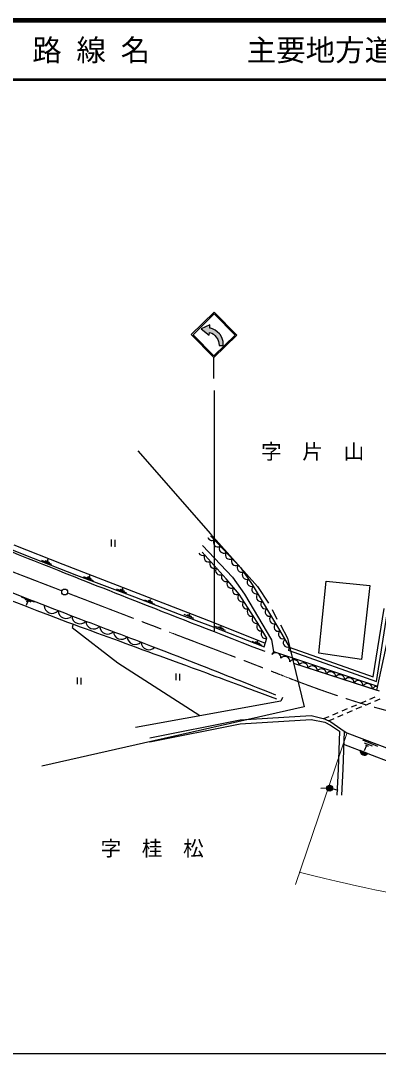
# Model space of a CAD drawing. Units: millimetres, scale not verified. Extents: x 40000 to 680000, y 20000 to 380000.
# Drawn here: x 178412 to 239066, y 205000 to 380000 of the extents above; entities that cross this region are included whole.
import ezdxf
from ezdxf.enums import TextEntityAlignment as Align

# ---------------------------------------------------------------- set-up
doc = ezdxf.new("R2010")
doc.units = ezdxf.units.MM
doc.header["$LTSCALE"] = 1000
doc.linetypes.add('CHAIN', pattern=[18.5, 12, -1.5, 3.5, -1.5])
for name, color, linetype, lineweight in [('M-BGD', 7, 'Continuous', 25), ('M-BMK', 2, 'CHAIN', 13), ('M-BMK-SRVR', 3, 'Continuous', 25), ('M-STR-HTXT', 7, 'Continuous', 13), ('M-STR-STRC', 7, 'Continuous', 25), ('M-TTL', 2, 'Continuous', 140), ('M-TTL-BAND', 7, 'Continuous', 25), ('M-TTL-LINE', 7, 'Continuous', 50)]:
    doc.layers.add(name, color=color, linetype=linetype, lineweight=lineweight)
doc.layers.add('M-BMK-HTXT', color=7, linetype='Continuous')
doc.layers.add('M-TTL-TXT', color=7, linetype='Continuous')
doc.styles.add('ＭＳ ゴシック', font='')
doc.styles.get('ＭＳ ゴシック').set_extended_font_data('MS Gothic')

msp = doc.modelspace()

# ---------------------------------------------------------------- hatches: boundary and pattern name
at = {"layer": 'M-BGD'}
for points in [[(235981, 256320, 0.79803), (237252, 255831)], [(230315, 249937, 1), (231315, 249937, 0.41421), (230815, 250437, 0.41421)]]:
    msp.add_hatch(color=256, dxfattribs=at).paths.add_polyline_path(points)
at = {"layer": 'M-STR-STRC'}
msp.add_hatch(color=256, dxfattribs=at).paths.add_polyline_path([(212764, 324953), (212769, 325611), (212585, 326165), (212308, 326732), (212133, 326921), (211713, 327289), (211386, 327526), (210953, 327753), (210601, 327897), (210484, 327898), (210512, 328426), (209049, 327780), (210369, 326724), (210408, 327182), (210841, 327025), (211098, 326871), (211343, 326645), (211588, 326385), (211739, 326137), (211820, 325960), (211958, 325641), (212015, 325359), (212070, 324959)])

# ---------------------------------------------------------------- linework, layer by layer
at = {"layer": 'M-BGD'}
for p, q in [((198271, 307125), (210606, 293016)), ((169789, 293239), (178962, 289523)), ((210586, 292692), (215680, 287357)), ((210606, 293016), (218553, 284123)), ((177276, 291179), (185554, 287880)), ((193776, 292049), (193776, 290887)), ((194396, 291994), (194396, 290833)), ((209256, 291049), (214350, 285715)), ((178962, 289523), (187857, 286041)), ((182944, 288487), (183097, 288813)), ((213258, 285411), (209195, 289958)), ((181969, 288557), (183653, 287871)), ((182540, 288500), (183308, 288161)), ((182800, 288525), (183097, 288410)), ((185554, 287880), (211025, 278082)), ((215680, 287357), (217681, 284448)), ((187857, 286041), (197718, 282374)), ((189048, 285821), (190732, 285135)), ((189619, 285764), (190387, 285424)), ((189879, 285789), (190176, 285674)), ((190023, 285750), (190176, 286076)), ((215441, 282805), (213258, 285411)), ((214350, 285715), (216351, 282805)), ((194685, 283740), (196368, 283054)), ((195256, 283683), (196024, 283344)), ((195516, 283708), (195813, 283593)), ((195659, 283670), (195813, 283996)), ((217681, 284448), (222290, 276689)), ((218553, 284123), (220451, 281277)), ((228962, 272813), (230197, 284997)), ((230197, 284997), (237609, 284256)), ((237609, 284256), (236209, 271743)), ((180772, 281445), (178575, 282278)), ((180199, 281483), (179154, 281904)), ((197718, 282374), (205270, 279446)), ((199439, 281827), (201122, 281141)), ((200010, 281770), (200778, 281431)), ((200343, 281632), (200485, 281934)), ((218534, 278077), (215441, 282805)), ((216351, 282805), (220959, 275046)), ((179588, 281515), (179363, 280864)), ((179768, 281453), (179422, 281575)), ((221044, 280210), (221874, 278550)), ((238195, 268789), (240057, 280382)), ((205270, 279446), (211038, 277295)), ((206065, 279419), (207749, 278733)), ((206636, 279362), (207404, 279022)), ((206969, 279224), (207112, 279525)), ((238765, 268010), (240540, 279454)), ((238793, 266535), (241624, 279587)), ((187325, 277779), (187163, 277172)), ((187163, 277172), (194897, 271181)), ((211025, 278082), (219868, 274500)), ((211038, 277295), (219686, 273894)), ((211414, 277375), (213097, 276689)), ((211985, 277318), (212753, 276979)), ((212318, 277180), (212460, 277482)), ((220171, 275349), (218534, 278077)), ((222290, 276689), (223930, 273872)), ((222467, 277601), (223653, 275349)), ((217609, 274855), (219292, 274169)), ((218179, 274798), (218948, 274459)), ((218512, 274660), (218655, 274962)), ((219686, 273894), (220171, 275349)), ((220959, 275046), (221262, 273106)), ((223653, 275349), (226500, 263729)), ((221262, 273106), (221020, 272560)), ((221262, 273106), (238945, 267234)), ((223786, 273318), (238765, 268010)), ((223930, 273872), (223805, 273339)), ((223950, 273837), (238195, 268789)), ((236209, 271743), (228962, 272813)), ((194897, 271181), (208786, 262236)), ((224699, 271116), (239195, 266404)), ((224699, 271116), (238793, 266535)), ((187971, 268702), (187971, 267540)), ((188592, 268648), (188592, 267486)), ((204709, 269377), (204709, 268215)), ((205330, 269323), (205330, 268161)), ((222535, 264671), (197902, 260241)), ((222795, 265311), (222535, 264671)), ((236053, 264357), (236975, 264745)), ((236897, 264020), (237818, 264409)), ((237620, 265016), (238541, 265404)), ((238463, 264680), (239385, 265068)), ((226500, 263729), (182021, 253650)), ((231353, 262378), (232274, 262766)), ((232919, 263037), (233841, 263425)), ((233763, 262701), (234685, 263089)), ((234486, 263697), (235408, 264085)), ((235330, 263361), (236251, 263749)), ((200329, 258465), (215646, 261528)), ((200329, 257767), (215646, 260830)), ((215646, 261528), (227679, 262272)), ((215646, 260830), (227679, 261574)), ((227679, 262272), (229931, 261669)), ((227679, 261574), (229969, 261108)), ((229783, 261717), (230707, 262106)), ((229931, 261669), (231031, 261159)), ((229969, 261108), (230940, 260611)), ((230597, 261368), (231551, 261770)), ((231031, 261159), (233267, 259607)), ((232196, 262042), (233118, 262430)), ((230940, 260611), (232469, 259607)), ((232469, 259607), (232228, 253171)), ((233267, 259607), (233026, 253171)), ((233267, 259607), (233709, 259333)), ((233709, 259333), (241363, 256447)), ((233158, 257372), (241433, 254241)), ((236400, 258100), (238899, 257030)), ((236659, 257639), (238037, 257094)), ((236870, 257263), (237350, 257078)), ((237252, 255831), (235981, 256320)), ((237055, 257171), (236649, 256248)), ((232228, 253171), (232036, 248734)), ((233026, 253171), (232835, 248734)), ((230315, 249912), (229317, 249862)), ((232261, 249538), (231297, 249804))]:
    msp.add_line(p, q, dxfattribs=at)
msp.add_circle((230815, 249937), 500, dxfattribs=at)
for centre, radius, start, end in [((210847, 292666), 741, 197.78658, 300.38688), ((211839, 291594), 754, 144.94988, 302.69183), ((212848, 290520), 754, 144.86076, 301.46864), ((209291, 290139), 770, 210.40456, 297.36709), ((210268, 289025), 756, 145.39212, 298.17885), ((213875, 289466), 756, 146.95341, 301.31663), ((214902, 288408), 756, 146.95341, 301.31663), ((211247, 287929), 756, 145.39212, 298.17885), ((212226, 286833), 756, 145.39212, 298.17885), ((215877, 287279), 756, 140.25604, 294.61926), ((213198, 285725), 756, 143.67879, 298.04201), ((216748, 286079), 756, 136.9255, 291.28872), ((217579, 284863), 756, 136.9255, 291.28872), ((214142, 284596), 756, 143.09814, 297.46136), ((215091, 283479), 756, 143.09814, 297.46136), ((218376, 283612), 756, 133.30323, 287.66645), ((215979, 282291), 756, 135.97291, 290.33613), ((219128, 282345), 756, 133.30323, 287.66645), ((183759, 280905), 1346, 179.63766, 317.4305), ((186103, 280034), 1346, 180.25886, 318.0517), ((216786, 281056), 756, 135.97291, 290.33613), ((217593, 279822), 756, 135.97291, 290.33613), ((219881, 281078), 756, 133.30323, 287.66645), ((220636, 279814), 756, 133.30323, 287.66645), ((188450, 279140), 1346, 180.25886, 318.0517), ((218403, 278590), 756, 135.97291, 290.33613), ((221384, 278543), 756, 133.30323, 287.66645), ((190796, 278260), 1346, 180.82507, 318.61792), ((193151, 277390), 1346, 180.82507, 318.61792), ((219184, 277331), 756, 133.30323, 287.66645), ((219935, 276062), 756, 133.30323, 287.66645), ((222132, 277272), 756, 133.30323, 287.66645), ((222880, 276001), 756, 133.30323, 287.66645), ((195493, 276506), 1346, 180.82507, 318.61792), ((197834, 275620), 1346, 180.82507, 318.61792), ((223695, 274585), 756, 133.30323, 287.66645), ((200172, 274731), 1346, 180.82507, 318.61792), ((221684, 272019), 859, 355.47731, 140.45819), ((223210, 271414), 859, 356.26349, 141.24437), ((224752, 270841), 859, 357.99283, 142.97371), ((226304, 270320), 859, 359.58346, 144.56434), ((227856, 269808), 859, 359.58346, 144.56434), ((229407, 269297), 859, 359.58346, 144.56434), ((230966, 268809), 859, 359.58346, 144.56434), ((232524, 268304), 859, 359.58346, 144.56434), ((234082, 267800), 859, 359.58346, 144.56434), ((235640, 267296), 859, 359.58346, 144.56434), ((237199, 266792), 859, 359.58346, 144.56434), ((238757, 266288), 859, 78.87667, 144.56434), ((236672, 256220), 698, 171.76936, 326.13258)]:
    msp.add_arc(centre, radius, start, end, dxfattribs=at)
for points in [[(96756, 317069), (106499, 314886), (109192, 314225), (117071, 312046), (127221, 309238), (132819, 307330), (142738, 303792), (152119, 300447), (157122, 297914), (166365, 294205), (178138, 289481), (184739, 286849), (196544, 282206), (205617, 278637), (208472, 277522), (219793, 273126)], [(95507, 310528), (105222, 308418), (107955, 307728), (115831, 305544), (127220, 302386), (133422, 299991), (144520, 295925), (158481, 290810), (166070, 287340), (179920, 281929), (191293, 277486), (197730, 275166), (209097, 270707), (213991, 268788), (215536, 268186), (221615, 265767)], [(95412, 309383), (105127, 307265), (107863, 306583), (115737, 304381), (126612, 301342), (132548, 299086), (143137, 295164), (156298, 290289), (163420, 286910), (176508, 281844), (189483, 276823), (196853, 274279), (209906, 269466), (214539, 267758), (215988, 267222), (221769, 265098)]]:
    msp.add_open_spline(points, degree=3, knots=[0, 0, 0, 0, 1, 1, 1, 2, 2, 2, 3, 3, 3, 4, 4, 4, 5, 5, 5, 5], dxfattribs=at)
at = {"layer": 'M-BMK'}
msp.add_open_spline([(174951, 287405), (178985, 285852), (182397, 284537), (185409, 283376)], degree=3, dxfattribs=at)
msp.add_open_spline([(186342, 283017), (200361, 277634), (203886, 276269), (215153, 272000), (221659, 269535), (225229, 267946), (231817, 265712), (236669, 264067), (239450, 263323), (244421, 262080), (249318, 260856), (252096, 260287), (257074, 259451), (262556, 258532), (265642, 258066), (271176, 257545), (275289, 257158), (276682, 257061), (281728, 256822)], degree=3, knots=[0, 0, 0, 0, 1, 1, 1, 2, 2, 2, 3, 3, 3, 4, 4, 4, 5, 5, 5, 6, 6, 6, 6], dxfattribs=at)
at = {"layer": 'M-BMK-SRVR'}
msp.add_circle((185872, 283182), 500, dxfattribs=at)
at = {"layer": 'M-STR-HTXT'}
msp.add_line((233705, 259179), (225009, 233608), dxfattribs=at)
msp.add_open_spline([(225655, 235682), (238212, 232693), (242108, 231725), (252856, 230528), (262998, 229398), (268760, 229775), (278960, 229431), (286563, 229175), (288976, 229105), (298428, 228878)], degree=3, knots=[0, 0, 0, 0, 1, 1, 1, 2, 2, 2, 3, 3, 3, 3], dxfattribs=at)
at = {"layer": 'M-STR-STRC'}
for p, q in [((211246, 330619), (207354, 326789)), ((211244, 330322), (207651, 326787)), ((214779, 326730), (211244, 330322)), ((215076, 326728), (211246, 330619)), ((207354, 326789), (211184, 322898)), ((207651, 326787), (211187, 323195)), ((211184, 322898), (215076, 326728)), ((211187, 323195), (214779, 326730)), ((211184, 319342), (211184, 322898)), ((211263, 276441), (211263, 317322))]:
    msp.add_line(p, q, dxfattribs=at)
msp.add_lwpolyline([(212764, 324953), (212769, 325611), (212585, 326165), (212308, 326732), (212133, 326921), (211713, 327289), (211386, 327526), (210953, 327753), (210601, 327897), (210484, 327898), (210512, 328426), (209049, 327780), (210369, 326724), (210408, 327182), (210841, 327025), (211098, 326871), (211343, 326645), (211588, 326385), (211739, 326137), (211820, 325960), (211958, 325641), (212015, 325359), (212070, 324959)], close=True, dxfattribs=at)
at = {"layer": 'M-TTL'}
msp.add_line((680000, 380000), (40000, 380000), dxfattribs=at)
at = {"layer": 'M-TTL-BAND'}
msp.add_line((40000, 205000), (579000, 205000), dxfattribs=at)
at = {"layer": 'M-TTL-LINE'}
msp.add_line((40000, 370000), (680000, 370000), dxfattribs=at)

# ---------------------------------------------------------------- texts
at = {"layer": 'M-BMK-HTXT', "style": 'ＭＳ ゴシック'}
for s, p in [('字\u3000片\u3000山', (219166, 304919)), ('字\u3000桂\u3000松', (191965, 237678))]:
    msp.add_text(s, height=2566, dxfattribs=at).set_placement(p, align=Align.BOTTOM_LEFT)
at = {"layer": 'M-TTL-TXT', "style": 'ＭＳ ゴシック'}
for s, p in [('路 線 名', (180380, 375000)), ('主要地方道防府徳地線', (216734, 375000))]:
    msp.add_text(s, height=3666, dxfattribs=at).set_placement(p, align=Align.MIDDLE_LEFT)

doc.saveas('drawing.dxf')
